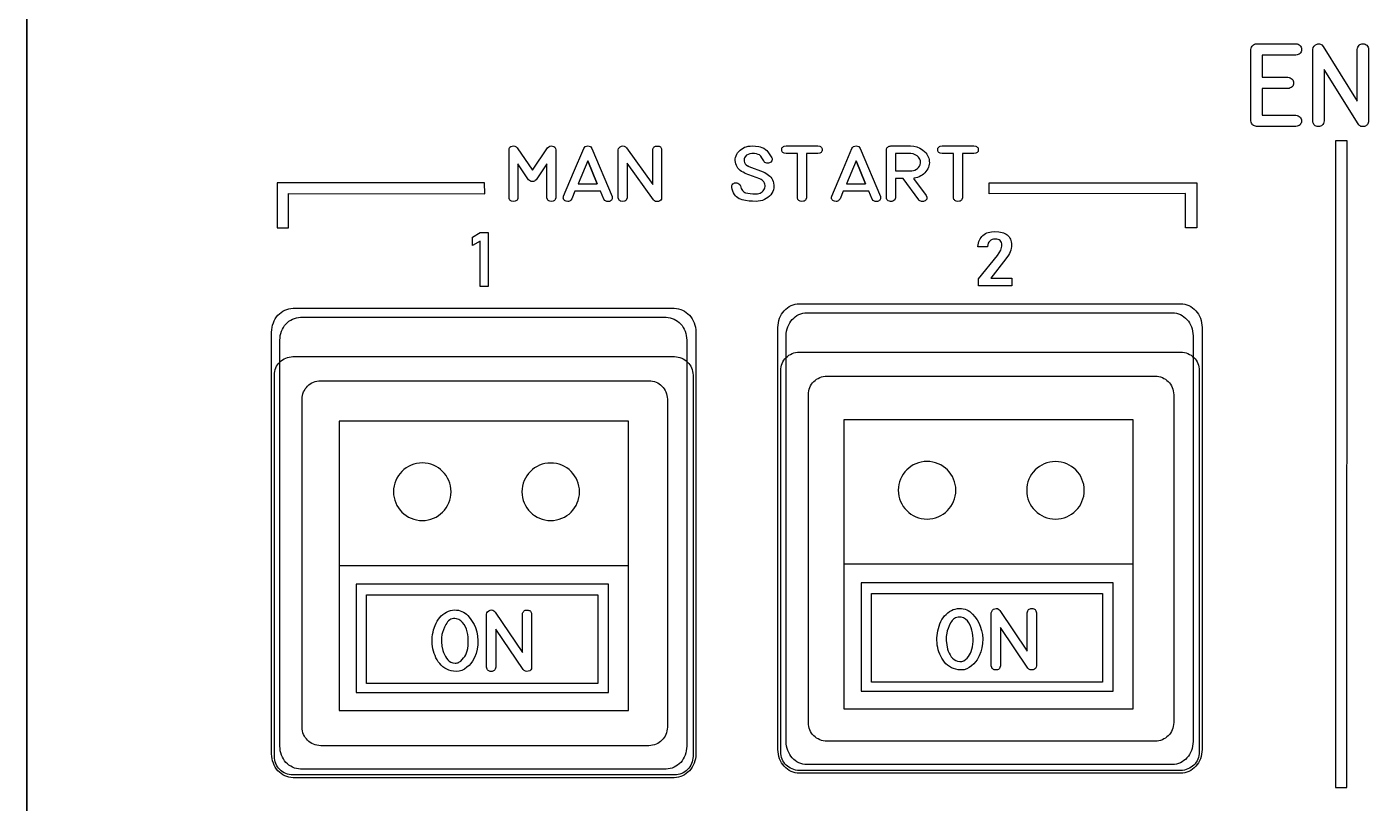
# Model space of a CAD drawing. Extents: x 27 to 704, y 10 to 614.
# Drawn here: x 559.3 to 633.5, y 93.6 to 136.5 of the extents above; entities that cross this region are included whole.
import ezdxf

# ---------------------------------------------------------------- set-up
doc = ezdxf.new("R2010")
doc.units = 0
for name, color, linetype in [('_BACKPANEL', 5, 'CONTINUOUS'), ('_ENGRAVING', 105, 'CONTINUOUS'), ('_LABELS', 30, 'CONTINUOUS'), ('_TOPLAYER', 1, 'CONTINUOUS')]:
    doc.layers.add(name, color=color, linetype=linetype)

msp = doc.modelspace()

# ---------------------------------------------------------------- linework, layer by layer
at = {"layer": '_BACKPANEL'}
for points in [[(559.25, 179.477), (704.25, 179.477), (704.25, 179.17), (704.25, 94.951), (704.25, 85.426), (563.002, 11.197), (560.239, 9.734), (560.128, 9.681), (560.015, 9.645), (559.95, 9.633), (559.883, 9.629), (559.755, 9.642), (559.637, 9.679), (559.529, 9.737), (559.435, 9.815), (559.358, 9.91), (559.3, 10.018), (559.263, 10.137), (559.25, 10.266), (559.25, 13.475), (559.25, 18.751), (559.25, 179.089)], [(573.968, 118.268), (595.064, 118.268), (595.169, 118.263), (595.271, 118.247), (595.37, 118.222), (595.464, 118.188), (595.554, 118.145), (595.639, 118.093), (595.718, 118.034), (595.791, 117.968), (595.857, 117.895), (595.916, 117.816), (595.967, 117.731), (596.01, 117.641), (596.045, 117.547), (596.07, 117.448), (596.086, 117.346), (596.091, 117.241), (596.091, 96.146), (596.086, 96.04), (596.07, 95.938), (596.045, 95.84), (596.01, 95.745), (595.967, 95.655), (595.916, 95.571), (595.857, 95.491), (595.791, 95.419), (595.718, 95.352), (595.639, 95.293), (595.554, 95.242), (595.464, 95.199), (595.37, 95.164), (595.271, 95.139), (595.169, 95.124), (595.064, 95.118), (573.968, 95.118), (573.863, 95.124), (573.761, 95.139), (573.662, 95.164), (573.568, 95.199), (573.478, 95.242), (573.393, 95.293), (573.314, 95.352), (573.241, 95.419), (573.175, 95.491), (573.116, 95.571), (573.064, 95.655), (573.021, 95.745), (572.987, 95.84), (572.962, 95.938), (572.946, 96.04), (572.941, 96.146), (572.941, 117.241), (572.946, 117.346), (572.962, 117.448), (572.987, 117.547), (573.021, 117.641), (573.064, 117.731), (573.116, 117.816), (573.175, 117.895), (573.241, 117.968), (573.314, 118.034), (573.393, 118.093), (573.478, 118.145), (573.568, 118.188), (573.662, 118.222), (573.761, 118.247), (573.863, 118.263)], [(601.968, 118.518), (623.064, 118.518), (623.169, 118.513), (623.271, 118.497), (623.37, 118.472), (623.464, 118.438), (623.554, 118.395), (623.639, 118.343), (623.718, 118.284), (623.791, 118.218), (623.857, 118.145), (623.916, 118.066), (623.967, 117.981), (624.01, 117.891), (624.045, 117.797), (624.07, 117.698), (624.086, 117.596), (624.091, 117.491), (624.091, 96.396), (624.086, 96.29), (624.07, 96.188), (624.045, 96.09), (624.01, 95.995), (623.967, 95.905), (623.916, 95.821), (623.857, 95.741), (623.791, 95.669), (623.718, 95.602), (623.639, 95.543), (623.554, 95.492), (623.464, 95.449), (623.37, 95.414), (623.271, 95.389), (623.169, 95.374), (623.064, 95.368), (601.968, 95.368), (601.863, 95.374), (601.761, 95.389), (601.662, 95.414), (601.568, 95.449), (601.478, 95.492), (601.393, 95.543), (601.314, 95.602), (601.241, 95.669), (601.175, 95.741), (601.116, 95.821), (601.064, 95.905), (601.021, 95.995), (600.987, 96.09), (600.962, 96.188), (600.946, 96.29), (600.941, 96.396), (600.941, 117.491), (600.946, 117.596), (600.962, 117.698), (600.987, 117.797), (601.021, 117.891), (601.064, 117.981), (601.116, 118.066), (601.175, 118.145), (601.241, 118.218), (601.314, 118.284), (601.393, 118.343), (601.478, 118.395), (601.568, 118.438), (601.662, 118.472), (601.761, 118.497), (601.863, 118.513)]]:
    msp.add_lwpolyline(points, close=True, dxfattribs=at)
at = {"layer": '_ENGRAVING'}
for points in [[(629.425, 134.957), (627.571, 134.957), (627.571, 133.734), (628.984, 133.734), (629.059, 133.719), (629.123, 133.696), (629.178, 133.667), (629.222, 133.631), (629.257, 133.587), (629.281, 133.537), (629.296, 133.48), (629.301, 133.415), (629.296, 133.351), (629.281, 133.293), (629.256, 133.243), (629.221, 133.2), (629.177, 133.164), (629.122, 133.135), (629.058, 133.113), (628.984, 133.099), (627.571, 133.099), (627.571, 131.629), (629.425, 131.629), (629.499, 131.614), (629.563, 131.592), (629.617, 131.563), (629.661, 131.527), (629.696, 131.484), (629.721, 131.434), (629.735, 131.377), (629.74, 131.314), (629.735, 131.25), (629.721, 131.194), (629.696, 131.144), (629.661, 131.101), (629.617, 131.066), (629.563, 131.037), (629.499, 131.015), (629.425, 131.001), (627.26, 131.001), (627.194, 131.013), (627.135, 131.034), (627.084, 131.062), (627.041, 131.098), (627.005, 131.141), (626.976, 131.193), (626.955, 131.252), (626.942, 131.318), (626.942, 135.268), (626.956, 135.338), (626.978, 135.399), (627.007, 135.451), (627.043, 135.494), (627.086, 135.529), (627.137, 135.555), (627.195, 135.573), (627.26, 135.581), (629.425, 135.581), (629.499, 135.571), (629.563, 135.553), (629.617, 135.526), (629.661, 135.491), (629.696, 135.447), (629.72, 135.395), (629.735, 135.335), (629.739, 135.267), (629.734, 135.199), (629.719, 135.139), (629.694, 135.088), (629.66, 135.045), (629.616, 135.01), (629.562, 134.984), (629.498, 134.967)], [(633.451, 131.309), (633.447, 131.253), (633.437, 131.203), (633.419, 131.157), (633.394, 131.117), (633.362, 131.083), (633.323, 131.053), (633.277, 131.029), (633.224, 131.011), (633.169, 130.999), (633.117, 130.995), (633.068, 131), (633.022, 131.012), (632.98, 131.033), (632.941, 131.062), (632.905, 131.099), (632.872, 131.144), (630.993, 134.157), (630.993, 131.309), (630.977, 131.236), (630.955, 131.172), (630.925, 131.118), (630.889, 131.074), (630.846, 131.04), (630.796, 131.016), (630.74, 131.001), (630.676, 130.996), (630.613, 131.001), (630.556, 131.016), (630.507, 131.04), (630.464, 131.074), (630.428, 131.118), (630.399, 131.172), (630.377, 131.236), (630.362, 131.309), (630.362, 135.259), (630.39, 135.366), (630.438, 135.452), (630.509, 135.519), (630.6, 135.566), (630.65, 135.58), (630.698, 135.585), (630.744, 135.581), (630.788, 135.568), (630.829, 135.546), (630.869, 135.515), (630.941, 135.427), (632.82, 132.41), (632.82, 135.259), (632.835, 135.334), (632.857, 135.399), (632.886, 135.454), (632.923, 135.498), (632.967, 135.533), (633.019, 135.557), (633.079, 135.572), (633.146, 135.576), (633.212, 135.57), (633.271, 135.555), (633.321, 135.53), (633.363, 135.495), (633.398, 135.451), (633.424, 135.396), (633.441, 135.333), (633.451, 135.259)], [(631.624, 130.206), (631.614, 94.424), (632.25, 94.424), (632.26, 130.205)], [(588.503, 127.062), (588.473, 126.97), (588.451, 126.934), (588.423, 126.905), (588.389, 126.882), (588.351, 126.866), (588.257, 126.853), (588.164, 126.866), (588.126, 126.883), (588.093, 126.906), (588.065, 126.935), (588.042, 126.971), (588.014, 127.062), (588.014, 128.938), (587.418, 128.056), (587.369, 128.013), (587.317, 127.981), (587.263, 127.961), (587.206, 127.953), (587.149, 127.957), (587.095, 127.976), (587.044, 128.009), (586.996, 128.056), (586.405, 128.933), (586.406, 127.062), (586.396, 127.013), (586.38, 126.971), (586.358, 126.935), (586.33, 126.906), (586.295, 126.883), (586.255, 126.867), (586.155, 126.854), (586.057, 126.868), (586.017, 126.884), (585.984, 126.907), (585.957, 126.936), (585.937, 126.972), (585.923, 127.014), (585.915, 127.062), (585.915, 129.714), (585.931, 129.792), (585.966, 129.852), (586.019, 129.895), (586.09, 129.92), (586.168, 129.927), (586.241, 129.913), (586.309, 129.879), (586.372, 129.825), (587.206, 128.583), (588.05, 129.825), (588.112, 129.879), (588.18, 129.913), (588.252, 129.927), (588.329, 129.92), (588.399, 129.894), (588.452, 129.851), (588.486, 129.791), (588.503, 129.714)], [(588.932, 127.142), (589.488, 128.465), (590.046, 129.789), (590.082, 129.849), (590.132, 129.892), (590.195, 129.918), (590.273, 129.927), (590.352, 129.919), (590.416, 129.893), (590.466, 129.85), (590.503, 129.789), (591.615, 127.134), (591.625, 127.038), (591.619, 126.997), (591.604, 126.96), (591.581, 126.928), (591.551, 126.901), (591.512, 126.879), (591.466, 126.861), (591.371, 126.846), (591.328, 126.85), (591.288, 126.862), (591.25, 126.881), (591.216, 126.909), (591.155, 126.987), (590.976, 127.417), (589.562, 127.417), (589.388, 126.998), (589.327, 126.919), (589.292, 126.892), (589.254, 126.872), (589.213, 126.861), (589.169, 126.857), (589.072, 126.874), (589.025, 126.892), (588.987, 126.915), (588.957, 126.942), (588.935, 126.973), (588.921, 127.009), (588.916, 127.049), (588.92, 127.093)], [(594.354, 127.059), (594.343, 126.988), (594.31, 126.93), (594.255, 126.887), (594.178, 126.859), (594.095, 126.848), (594.022, 126.86), (593.958, 126.893), (593.905, 126.948), (592.447, 128.971), (592.447, 127.059), (592.417, 126.967), (592.394, 126.931), (592.366, 126.902), (592.333, 126.879), (592.294, 126.862), (592.201, 126.849), (592.108, 126.862), (592.069, 126.879), (592.036, 126.902), (592.009, 126.931), (591.986, 126.967), (591.957, 127.059), (591.957, 129.711), (591.978, 129.782), (592.016, 129.84), (592.071, 129.885), (592.142, 129.917), (592.218, 129.929), (592.288, 129.918), (592.35, 129.883), (592.407, 129.824), (593.865, 127.798), (593.865, 129.711), (593.876, 129.761), (593.893, 129.805), (593.916, 129.841), (593.944, 129.871), (593.979, 129.895), (594.019, 129.911), (594.117, 129.923), (594.214, 129.909), (594.253, 129.892), (594.286, 129.869), (594.313, 129.839), (594.333, 129.803), (594.347, 129.76), (594.354, 129.711)], [(599.976, 128.489), (600.003, 128.478), (600.035, 128.465), (600.062, 128.451), (600.089, 128.437), (600.118, 128.423), (600.2, 128.371), (600.273, 128.316), (600.339, 128.255), (600.396, 128.19), (600.445, 128.12), (600.486, 128.045), (600.519, 127.966), (600.543, 127.882), (600.562, 127.745), (600.557, 127.604), (600.536, 127.504), (600.502, 127.408), (600.453, 127.315), (600.391, 127.227), (600.318, 127.145), (600.236, 127.073), (600.145, 127.011), (600.045, 126.959), (599.932, 126.914), (599.817, 126.882), (599.7, 126.863), (599.582, 126.857), (599.382, 126.862), (599.188, 126.879), (598.998, 126.907), (598.813, 126.946), (598.724, 126.973), (598.643, 127.009), (598.567, 127.055), (598.499, 127.11), (598.437, 127.175), (598.381, 127.248), (598.332, 127.332), (598.29, 127.424), (598.259, 127.526), (598.235, 127.631), (598.229, 127.684), (598.237, 127.733), (598.259, 127.779), (598.296, 127.822), (598.343, 127.857), (598.394, 127.879), (598.452, 127.888), (598.514, 127.885), (598.577, 127.867), (598.63, 127.836), (598.673, 127.793), (598.705, 127.738), (598.71, 127.724), (598.76, 127.578), (598.825, 127.464), (598.863, 127.42), (598.905, 127.383), (598.951, 127.355), (599.001, 127.336), (599.115, 127.308), (599.249, 127.29), (599.403, 127.28), (599.578, 127.278), (599.66, 127.283), (599.735, 127.296), (599.803, 127.317), (599.865, 127.348), (599.92, 127.386), (599.968, 127.434), (600.01, 127.49), (600.045, 127.555), (600.067, 127.617), (600.077, 127.68), (600.076, 127.745), (600.062, 127.811), (600.039, 127.874), (600.005, 127.933), (599.963, 127.985), (599.911, 128.032), (599.853, 128.069), (599.779, 128.103), (598.976, 128.408), (598.95, 128.42), (598.856, 128.467), (598.771, 128.519), (598.696, 128.576), (598.63, 128.638), (598.574, 128.704), (598.527, 128.775), (598.489, 128.851), (598.46, 128.932), (598.437, 129.027), (598.427, 129.119), (598.429, 129.209), (598.443, 129.296), (598.469, 129.381), (598.508, 129.464), (598.559, 129.544), (598.623, 129.622), (598.695, 129.693), (598.773, 129.755), (598.856, 129.808), (598.945, 129.851), (599.039, 129.884), (599.139, 129.908), (599.244, 129.922), (599.354, 129.927), (599.545, 129.923), (599.726, 129.893), (599.813, 129.874), (599.901, 129.845), (600.004, 129.796), (600.094, 129.739), (600.171, 129.675), (600.236, 129.601), (600.347, 129.44), (600.446, 129.266), (600.462, 129.227), (600.467, 129.157), (600.444, 129.094), (600.401, 129.037), (600.364, 129.01), (600.318, 128.987), (600.27, 128.974), (600.219, 128.97), (600.166, 128.977), (600.116, 128.992), (600.071, 129.017), (600.033, 129.052), (600.002, 129.097), (599.905, 129.275), (599.844, 129.358), (599.762, 129.426), (599.688, 129.461), (599.609, 129.486), (599.496, 129.502), (599.337, 129.507), (599.227, 129.495), (599.132, 129.462), (599.049, 129.408), (598.981, 129.333), (598.946, 129.276), (598.924, 129.217), (598.915, 129.154), (598.918, 129.088), (598.939, 129.009), (598.976, 128.94), (599.029, 128.88), (599.099, 128.83), (599.115, 128.82), (599.134, 128.81), (599.153, 128.803), (599.174, 128.795)], [(601.873, 127.062), (601.873, 129.504), (601.236, 129.504), (601.129, 129.523), (601.088, 129.541), (601.054, 129.565), (601.027, 129.594), (601.008, 129.629), (600.997, 129.669), (600.994, 129.715), (600.998, 129.761), (601.009, 129.801), (601.028, 129.836), (601.055, 129.865), (601.089, 129.889), (601.13, 129.907), (601.236, 129.927), (602.997, 129.927), (603.102, 129.908), (603.144, 129.89), (603.177, 129.866), (603.204, 129.836), (603.222, 129.801), (603.234, 129.761), (603.238, 129.715), (603.234, 129.669), (603.223, 129.628), (603.204, 129.593), (603.178, 129.564), (603.144, 129.54), (603.103, 129.523), (602.997, 129.504), (602.362, 129.504), (602.362, 127.062), (602.331, 126.969), (602.307, 126.933), (602.278, 126.903), (602.243, 126.88), (602.203, 126.864), (602.106, 126.852), (602.011, 126.866), (601.972, 126.883), (601.94, 126.906), (601.914, 126.936), (601.894, 126.971)], [(603.768, 127.142), (604.324, 128.465), (604.882, 129.789), (604.918, 129.849), (604.968, 129.892), (605.032, 129.918), (605.11, 129.927), (605.188, 129.919), (605.252, 129.893), (605.302, 129.85), (605.339, 129.789), (606.452, 127.134), (606.462, 127.038), (606.455, 126.997), (606.44, 126.96), (606.418, 126.928), (606.387, 126.901), (606.349, 126.879), (606.302, 126.861), (606.207, 126.846), (606.164, 126.85), (606.124, 126.862), (606.087, 126.881), (606.052, 126.909), (605.992, 126.987), (605.813, 127.417), (604.398, 127.417), (604.225, 126.998), (604.163, 126.919), (604.128, 126.892), (604.09, 126.872), (604.049, 126.861), (604.005, 126.857), (603.909, 126.874), (603.862, 126.892), (603.823, 126.915), (603.793, 126.942), (603.771, 126.973), (603.758, 127.009), (603.753, 127.049), (603.756, 127.093)], [(608.986, 127.178), (609.023, 127.096), (609.029, 127.058), (609.026, 127.022), (609.013, 126.987), (608.992, 126.954), (608.923, 126.893), (608.88, 126.871), (608.834, 126.858), (608.784, 126.854), (608.731, 126.858), (608.681, 126.87), (608.637, 126.89), (608.601, 126.917), (608.573, 126.951), (607.717, 128.121), (607.283, 128.121), (607.283, 127.064), (607.274, 127.003), (607.249, 126.951), (607.206, 126.909), (607.146, 126.875), (607.078, 126.855), (607.013, 126.852), (606.95, 126.866), (606.889, 126.897), (606.847, 126.931), (606.817, 126.97), (606.799, 127.014), (606.793, 127.064), (606.793, 129.717), (606.798, 129.759), (606.811, 129.798), (606.833, 129.833), (606.864, 129.866), (606.901, 129.893), (606.942, 129.912), (606.987, 129.923), (607.036, 129.927), (608.114, 129.927), (608.302, 129.914), (608.478, 129.874), (608.64, 129.807), (608.79, 129.713), (608.919, 129.599), (608.974, 129.537), (609.022, 129.471), (609.063, 129.401), (609.097, 129.328), (609.125, 129.251), (609.145, 129.17), (609.159, 129.083), (609.162, 128.997), (609.155, 128.912), (609.139, 128.829), (609.112, 128.747), (609.076, 128.667), (609.029, 128.588), (608.973, 128.51), (608.909, 128.437), (608.84, 128.372), (608.766, 128.314), (608.687, 128.264), (608.603, 128.221), (608.514, 128.185), (608.42, 128.158), (608.321, 128.137), (608.288, 128.133)], [(608.114, 128.543), (608.201, 128.549), (608.285, 128.566), (608.365, 128.595), (608.442, 128.636), (608.511, 128.686), (608.567, 128.743), (608.612, 128.808), (608.644, 128.879), (608.67, 128.992), (608.666, 129.099), (608.632, 129.201), (608.569, 129.297), (608.484, 129.38), (608.383, 129.442), (608.268, 129.484), (608.139, 129.504), (607.283, 129.504), (607.283, 128.543)], [(610.503, 127.062), (610.503, 129.504), (609.866, 129.504), (609.759, 129.523), (609.718, 129.541), (609.684, 129.565), (609.657, 129.594), (609.638, 129.629), (609.627, 129.669), (609.624, 129.715), (609.628, 129.761), (609.639, 129.801), (609.658, 129.836), (609.685, 129.865), (609.719, 129.889), (609.76, 129.907), (609.866, 129.927), (611.628, 129.927), (611.732, 129.908), (611.774, 129.89), (611.807, 129.866), (611.834, 129.836), (611.853, 129.801), (611.864, 129.761), (611.868, 129.715), (611.864, 129.669), (611.853, 129.628), (611.835, 129.593), (611.808, 129.564), (611.774, 129.54), (611.733, 129.523), (611.628, 129.504), (610.992, 129.504), (610.992, 127.062), (610.961, 126.969), (610.938, 126.933), (610.908, 126.903), (610.874, 126.88), (610.833, 126.864), (610.736, 126.852), (610.641, 126.866), (610.602, 126.883), (610.57, 126.906), (610.544, 126.936), (610.524, 126.971)], [(590.799, 127.839), (590.272, 129.1), (589.741, 127.839)], [(590.272, 129.1), (590.799, 127.839)], [(605.636, 127.839), (605.108, 129.1), (604.577, 127.839)], [(605.108, 129.1), (605.636, 127.839)], [(573.1, 125.388), (573.712, 125.388), (573.712, 127.288), (584.571, 127.283), (584.568, 127.888), (573.38, 127.888), (573.1, 127.888)], [(623.946, 125.388), (623.335, 125.388), (623.335, 127.288), (612.476, 127.283), (612.478, 127.888), (623.667, 127.888), (623.946, 127.888)], [(584.77, 122.14), (584.326, 122.14), (584.326, 124.651), (583.9, 124.41), (583.9, 124.871), (584.326, 125.135), (584.77, 125.135)], [(612.787, 125.194), (612.998, 125.182), (613.181, 125.146), (613.264, 125.118), (613.339, 125.085), (613.408, 125.045), (613.471, 125), (613.527, 124.949), (613.575, 124.893), (613.616, 124.832), (613.65, 124.765), (613.676, 124.692), (613.695, 124.615), (613.706, 124.532), (613.71, 124.444), (613.71, 124.438), (613.705, 124.351), (613.69, 124.261), (613.665, 124.168), (613.63, 124.071), (613.585, 123.973), (613.532, 123.874), (613.396, 123.675), (612.556, 122.609), (613.719, 122.609), (613.719, 122.19), (611.885, 122.19), (611.885, 122.574), (612.923, 123.859), (613.031, 124.015), (613.111, 124.166), (613.16, 124.308), (613.172, 124.374), (613.176, 124.436), (613.176, 124.444), (613.17, 124.519), (613.152, 124.584), (613.122, 124.64), (613.079, 124.687), (613.026, 124.724), (612.961, 124.75), (612.886, 124.766), (612.799, 124.771), (612.712, 124.764), (612.635, 124.745), (612.566, 124.712), (612.507, 124.666), (612.459, 124.609), (612.422, 124.541), (612.397, 124.46), (612.384, 124.368), (612.384, 124.353), (611.851, 124.353), (611.851, 124.368), (611.881, 124.556), (611.906, 124.641), (611.937, 124.72), (611.975, 124.794), (612.02, 124.861), (612.071, 124.923), (612.128, 124.979), (612.192, 125.03), (612.261, 125.073), (612.335, 125.11), (612.415, 125.141), (612.5, 125.164), (612.59, 125.181)], [(601.978, 121.193), (623.054, 121.193), (623.176, 121.186), (623.294, 121.167), (623.408, 121.134), (623.518, 121.09), (623.622, 121.035), (623.72, 120.969), (623.812, 120.893), (623.896, 120.808), (623.973, 120.714), (624.041, 120.613), (624.101, 120.504), (624.151, 120.389), (624.191, 120.268), (624.22, 120.141), (624.238, 120.01), (624.244, 119.875), (624.244, 96.534), (624.238, 96.398), (624.22, 96.267), (624.191, 96.141), (624.151, 96.019), (624.101, 95.904), (624.041, 95.795), (623.973, 95.694), (623.896, 95.6), (623.812, 95.515), (623.72, 95.44), (623.622, 95.374), (623.518, 95.318), (623.408, 95.274), (623.294, 95.242), (623.176, 95.222), (623.054, 95.215), (601.978, 95.215), (601.856, 95.222), (601.738, 95.242), (601.623, 95.274), (601.514, 95.318), (601.41, 95.374), (601.312, 95.44), (601.22, 95.515), (601.136, 95.6), (601.059, 95.694), (600.99, 95.795), (600.931, 95.904), (600.881, 96.019), (600.841, 96.141), (600.812, 96.267), (600.794, 96.398), (600.788, 96.534), (600.788, 119.875), (600.794, 120.01), (600.812, 120.141), (600.841, 120.268), (600.881, 120.389), (600.931, 120.504), (600.99, 120.613), (601.059, 120.714), (601.136, 120.808), (601.22, 120.893), (601.312, 120.969), (601.41, 121.035), (601.514, 121.09), (601.623, 121.134), (601.738, 121.167), (601.856, 121.186)], [(573.978, 120.943), (595.054, 120.943), (595.176, 120.936), (595.294, 120.917), (595.408, 120.884), (595.518, 120.84), (595.622, 120.785), (595.72, 120.719), (595.812, 120.643), (595.896, 120.558), (595.973, 120.464), (596.041, 120.363), (596.101, 120.254), (596.151, 120.139), (596.191, 120.018), (596.22, 119.891), (596.238, 119.76), (596.244, 119.625), (596.244, 96.284), (596.238, 96.148), (596.22, 96.017), (596.191, 95.891), (596.151, 95.769), (596.101, 95.654), (596.041, 95.545), (595.973, 95.444), (595.896, 95.35), (595.812, 95.265), (595.72, 95.19), (595.622, 95.124), (595.518, 95.068), (595.408, 95.024), (595.294, 94.992), (595.176, 94.972), (595.054, 94.965), (573.978, 94.965), (573.856, 94.972), (573.738, 94.992), (573.623, 95.024), (573.514, 95.068), (573.41, 95.124), (573.312, 95.19), (573.22, 95.265), (573.136, 95.35), (573.059, 95.444), (572.99, 95.545), (572.931, 95.654), (572.881, 95.769), (572.841, 95.891), (572.812, 96.017), (572.794, 96.148), (572.788, 96.284), (572.788, 119.625), (572.794, 119.76), (572.812, 119.891), (572.841, 120.018), (572.881, 120.139), (572.931, 120.254), (572.99, 120.363), (573.059, 120.464), (573.136, 120.558), (573.22, 120.643), (573.312, 120.719), (573.41, 120.785), (573.514, 120.84), (573.623, 120.884), (573.738, 120.917), (573.856, 120.936)], [(574.386, 120.443), (594.602, 120.443), (594.719, 120.437), (594.833, 120.418), (594.942, 120.386), (595.047, 120.344), (595.147, 120.291), (595.242, 120.227), (595.329, 120.154), (595.41, 120.072), (595.484, 119.982), (595.55, 119.885), (595.607, 119.78), (595.655, 119.669), (595.693, 119.553), (595.721, 119.431), (595.738, 119.304), (595.744, 119.174), (595.744, 96.712), (595.738, 96.582), (595.721, 96.456), (595.693, 96.334), (595.655, 96.217), (595.607, 96.106), (595.55, 96.002), (595.484, 95.904), (595.41, 95.814), (595.329, 95.732), (595.242, 95.659), (595.147, 95.596), (595.047, 95.543), (594.942, 95.5), (594.833, 95.469), (594.719, 95.45), (594.602, 95.443), (574.386, 95.443), (574.269, 95.45), (574.155, 95.469), (574.046, 95.5), (573.941, 95.543), (573.841, 95.596), (573.747, 95.659), (573.659, 95.732), (573.578, 95.814), (573.504, 95.904), (573.439, 96.002), (573.382, 96.106), (573.334, 96.217), (573.295, 96.334), (573.267, 96.456), (573.25, 96.582), (573.244, 96.712), (573.244, 119.174), (573.25, 119.304), (573.267, 119.431), (573.295, 119.553), (573.334, 119.669), (573.382, 119.78), (573.439, 119.885), (573.504, 119.982), (573.578, 120.072), (573.659, 120.154), (573.747, 120.227), (573.841, 120.291), (573.941, 120.344), (574.046, 120.386), (574.155, 120.418), (574.269, 120.437)], [(602.386, 120.693), (622.602, 120.693), (622.719, 120.687), (622.833, 120.668), (622.942, 120.636), (623.047, 120.594), (623.147, 120.541), (623.242, 120.477), (623.329, 120.404), (623.41, 120.322), (623.484, 120.232), (623.55, 120.135), (623.607, 120.03), (623.655, 119.919), (623.693, 119.803), (623.721, 119.681), (623.738, 119.554), (623.744, 119.424), (623.744, 96.962), (623.738, 96.832), (623.721, 96.706), (623.693, 96.584), (623.655, 96.467), (623.607, 96.356), (623.55, 96.252), (623.484, 96.154), (623.41, 96.064), (623.329, 95.982), (623.242, 95.909), (623.147, 95.846), (623.047, 95.793), (622.942, 95.75), (622.833, 95.719), (622.719, 95.7), (622.602, 95.693), (602.386, 95.693), (602.269, 95.7), (602.155, 95.719), (602.046, 95.75), (601.941, 95.793), (601.841, 95.846), (601.747, 95.909), (601.659, 95.982), (601.578, 96.064), (601.504, 96.154), (601.439, 96.252), (601.382, 96.356), (601.334, 96.467), (601.295, 96.584), (601.267, 96.706), (601.25, 96.832), (601.244, 96.962), (601.244, 119.424), (601.25, 119.554), (601.267, 119.681), (601.295, 119.803), (601.334, 119.919), (601.382, 120.03), (601.439, 120.135), (601.504, 120.232), (601.578, 120.322), (601.659, 120.404), (601.747, 120.477), (601.841, 120.541), (601.941, 120.594), (602.046, 120.636), (602.155, 120.668), (602.269, 120.687)]]:
    msp.add_lwpolyline(points, close=True, dxfattribs=at)
at = {"layer": '_LABELS'}
for points in [[(592.516, 98.692), (592.516, 114.694), (576.516, 114.694), (576.516, 98.692)], [(620.431, 98.775), (620.431, 114.777), (604.431, 114.777), (604.431, 98.775)], [(581.119, 112.382), (580.956, 112.374), (580.798, 112.35), (580.645, 112.311), (580.499, 112.257), (580.36, 112.19), (580.229, 112.111), (580.106, 112.019), (579.993, 111.916), (579.89, 111.803), (579.799, 111.681), (579.719, 111.549), (579.652, 111.41), (579.598, 111.264), (579.559, 111.112), (579.535, 110.954), (579.527, 110.791), (579.535, 110.628), (579.559, 110.47), (579.598, 110.318), (579.652, 110.171), (579.719, 110.032), (579.799, 109.901), (579.89, 109.778), (579.993, 109.665), (580.106, 109.563), (580.229, 109.471), (580.36, 109.391), (580.499, 109.324), (580.645, 109.271), (580.798, 109.232), (580.956, 109.207), (581.119, 109.199), (581.281, 109.207), (581.439, 109.232), (581.592, 109.271), (581.738, 109.324), (581.877, 109.391), (582.008, 109.471), (582.131, 109.563), (582.244, 109.665), (582.347, 109.778), (582.438, 109.901), (582.518, 110.032), (582.585, 110.171), (582.639, 110.318), (582.678, 110.47), (582.702, 110.628), (582.71, 110.791), (582.702, 110.954), (582.678, 111.112), (582.639, 111.264), (582.585, 111.41), (582.518, 111.549), (582.438, 111.681), (582.347, 111.803), (582.244, 111.916), (582.131, 112.019), (582.008, 112.111), (581.877, 112.19), (581.738, 112.257), (581.592, 112.311), (581.439, 112.35), (581.281, 112.374)], [(588.222, 112.379), (588.059, 112.371), (587.901, 112.347), (587.748, 112.308), (587.602, 112.254), (587.463, 112.187), (587.332, 112.107), (587.209, 112.016), (587.096, 111.913), (586.993, 111.8), (586.902, 111.677), (586.822, 111.546), (586.755, 111.407), (586.701, 111.261), (586.662, 111.108), (586.638, 110.95), (586.63, 110.788), (586.638, 110.625), (586.662, 110.467), (586.701, 110.314), (586.755, 110.168), (586.822, 110.029), (586.902, 109.898), (586.993, 109.775), (587.096, 109.662), (587.209, 109.559), (587.332, 109.468), (587.463, 109.388), (587.602, 109.321), (587.748, 109.267), (587.901, 109.228), (588.059, 109.204), (588.222, 109.196), (588.384, 109.204), (588.542, 109.228), (588.695, 109.267), (588.841, 109.321), (588.98, 109.388), (589.111, 109.468), (589.234, 109.559), (589.347, 109.662), (589.45, 109.775), (589.541, 109.898), (589.621, 110.029), (589.688, 110.168), (589.742, 110.314), (589.781, 110.467), (589.805, 110.625), (589.813, 110.788), (589.805, 110.95), (589.781, 111.108), (589.742, 111.261), (589.688, 111.407), (589.621, 111.546), (589.541, 111.677), (589.45, 111.8), (589.347, 111.913), (589.234, 112.016), (589.111, 112.107), (588.98, 112.187), (588.841, 112.254), (588.695, 112.308), (588.542, 112.347), (588.384, 112.371)], [(609.033, 112.465), (608.871, 112.457), (608.713, 112.433), (608.56, 112.393), (608.414, 112.34), (608.275, 112.273), (608.143, 112.193), (608.021, 112.101), (607.908, 111.999), (607.805, 111.886), (607.713, 111.763), (607.634, 111.632), (607.567, 111.493), (607.513, 111.346), (607.474, 111.194), (607.45, 111.036), (607.441, 110.873), (607.45, 110.711), (607.474, 110.552), (607.513, 110.4), (607.567, 110.254), (607.634, 110.115), (607.713, 109.983), (607.805, 109.861), (607.908, 109.748), (608.021, 109.645), (608.143, 109.553), (608.275, 109.474), (608.414, 109.407), (608.56, 109.353), (608.713, 109.314), (608.871, 109.29), (609.033, 109.282), (609.196, 109.29), (609.354, 109.314), (609.507, 109.353), (609.653, 109.407), (609.792, 109.474), (609.923, 109.553), (610.046, 109.645), (610.159, 109.748), (610.262, 109.861), (610.353, 109.983), (610.433, 110.115), (610.5, 110.254), (610.554, 110.4), (610.593, 110.552), (610.617, 110.711), (610.625, 110.873), (610.617, 111.036), (610.593, 111.194), (610.554, 111.346), (610.5, 111.493), (610.433, 111.632), (610.353, 111.763), (610.262, 111.886), (610.159, 111.999), (610.046, 112.101), (609.923, 112.193), (609.792, 112.273), (609.653, 112.34), (609.507, 112.393), (609.354, 112.433), (609.196, 112.457)], [(616.137, 112.462), (615.974, 112.453), (615.816, 112.429), (615.663, 112.39), (615.517, 112.336), (615.378, 112.269), (615.247, 112.19), (615.124, 112.098), (615.011, 111.995), (614.908, 111.882), (614.816, 111.76), (614.737, 111.629), (614.67, 111.489), (614.616, 111.343), (614.577, 111.191), (614.553, 111.033), (614.545, 110.87), (614.553, 110.707), (614.577, 110.549), (614.616, 110.397), (614.67, 110.25), (614.737, 110.111), (614.816, 109.98), (614.908, 109.858), (615.011, 109.744), (615.124, 109.642), (615.247, 109.55), (615.378, 109.47), (615.517, 109.403), (615.663, 109.35), (615.816, 109.311), (615.974, 109.286), (616.137, 109.278), (616.299, 109.286), (616.457, 109.311), (616.61, 109.35), (616.756, 109.403), (616.895, 109.47), (617.026, 109.55), (617.149, 109.642), (617.262, 109.744), (617.365, 109.858), (617.456, 109.98), (617.536, 110.111), (617.603, 110.25), (617.657, 110.397), (617.696, 110.549), (617.72, 110.707), (617.728, 110.87), (617.72, 111.033), (617.696, 111.191), (617.657, 111.343), (617.603, 111.489), (617.536, 111.629), (617.456, 111.76), (617.365, 111.882), (617.262, 111.995), (617.149, 112.098), (617.026, 112.19), (616.895, 112.269), (616.756, 112.336), (616.61, 112.39), (616.457, 112.429), (616.299, 112.453)], [(577.468, 105.676), (577.468, 105.534), (577.468, 99.676), (591.414, 99.676), (591.414, 105.676)], [(605.383, 105.758), (605.383, 105.616), (605.383, 99.758), (619.329, 99.758), (619.329, 105.758)], [(578.039, 105.078), (590.825, 105.078), (590.825, 100.176), (578.039, 100.176)], [(605.954, 105.16), (618.739, 105.16), (618.739, 100.258), (605.954, 100.258)], [(584.063, 103.27), (584.133, 103.038), (584.177, 102.802), (584.196, 102.561), (584.188, 102.316), (584.155, 102.074), (584.094, 101.843), (584.007, 101.622), (583.893, 101.413), (583.806, 101.291), (583.703, 101.178), (583.587, 101.075), (583.455, 100.981), (583.312, 100.907), (583.163, 100.861), (583.006, 100.844), (582.842, 100.857), (582.709, 100.884), (582.584, 100.922), (582.468, 100.972), (582.359, 101.032), (582.258, 101.103), (582.166, 101.185), (582.081, 101.278), (582.004, 101.381), (581.936, 101.492), (581.875, 101.606), (581.822, 101.723), (581.776, 101.843), (581.738, 101.966), (581.708, 102.092), (581.686, 102.221), (581.672, 102.353), (581.665, 102.487), (581.666, 102.619), (581.674, 102.751), (581.69, 102.882), (581.713, 103.012), (581.744, 103.141), (581.829, 103.397), (581.882, 103.519), (581.943, 103.633), (582.011, 103.739), (582.087, 103.835), (582.17, 103.923), (582.261, 104.003), (582.359, 104.073), (582.465, 104.135), (582.572, 104.185), (582.682, 104.22), (582.795, 104.241), (582.91, 104.248), (583.019, 104.243), (583.122, 104.229), (583.22, 104.205), (583.313, 104.171), (583.401, 104.128), (583.485, 104.075), (583.562, 104.012), (583.635, 103.94), (583.768, 103.783), (583.883, 103.619), (583.981, 103.448)], [(587.164, 101.077), (587.153, 100.998), (587.118, 100.935), (587.061, 100.887), (586.981, 100.856), (586.895, 100.844), (586.818, 100.857), (586.753, 100.894), (586.697, 100.955), (585.181, 103.191), (585.181, 101.077), (585.151, 100.976), (585.127, 100.936), (585.098, 100.903), (585.063, 100.878), (585.023, 100.86), (584.977, 100.849), (584.926, 100.845), (584.875, 100.849), (584.83, 100.86), (584.79, 100.878), (584.755, 100.903), (584.726, 100.936), (584.703, 100.976), (584.673, 101.077), (584.673, 104.009), (584.695, 104.088), (584.734, 104.152), (584.791, 104.202), (584.865, 104.237), (584.944, 104.251), (585.016, 104.238), (585.082, 104.199), (585.14, 104.134), (586.655, 101.894), (586.655, 104.009), (586.667, 104.065), (586.685, 104.113), (586.708, 104.154), (586.738, 104.187), (586.774, 104.212), (586.816, 104.23), (586.864, 104.241), (586.918, 104.244), (586.972, 104.24), (587.019, 104.228), (587.06, 104.21), (587.094, 104.184), (587.121, 104.151), (587.142, 104.111), (587.156, 104.064), (587.164, 104.009)], [(611.978, 103.353), (612.048, 103.121), (612.092, 102.884), (612.111, 102.643), (612.103, 102.398), (612.07, 102.156), (612.009, 101.925), (611.922, 101.705), (611.808, 101.495), (611.721, 101.373), (611.618, 101.26), (611.501, 101.157), (611.37, 101.064), (611.227, 100.989), (611.078, 100.944), (610.921, 100.927), (610.756, 100.939), (610.624, 100.966), (610.499, 101.005), (610.382, 101.054), (610.274, 101.114), (610.173, 101.185), (610.081, 101.267), (609.996, 101.36), (609.919, 101.464), (609.851, 101.574), (609.79, 101.688), (609.736, 101.805), (609.691, 101.925), (609.653, 102.048), (609.623, 102.174), (609.601, 102.303), (609.586, 102.436), (609.58, 102.569), (609.58, 102.702), (609.589, 102.833), (609.605, 102.964), (609.628, 103.094), (609.659, 103.223), (609.743, 103.479), (609.797, 103.602), (609.858, 103.716), (609.926, 103.821), (610.002, 103.918), (610.085, 104.006), (610.176, 104.085), (610.274, 104.156), (610.379, 104.218), (610.487, 104.267), (610.597, 104.302), (610.71, 104.324), (610.825, 104.331), (610.933, 104.326), (611.037, 104.311), (611.135, 104.287), (611.228, 104.254), (611.316, 104.21), (611.399, 104.157), (611.477, 104.095), (611.55, 104.023), (611.683, 103.865), (611.798, 103.701), (611.896, 103.53)], [(615.079, 101.16), (615.068, 101.081), (615.033, 101.017), (614.976, 100.97), (614.896, 100.938), (614.81, 100.927), (614.733, 100.939), (614.667, 100.976), (614.612, 101.037), (613.096, 103.273), (613.096, 101.16), (613.066, 101.058), (613.042, 101.018), (613.013, 100.985), (612.978, 100.96), (612.938, 100.942), (612.892, 100.931), (612.841, 100.927), (612.79, 100.931), (612.744, 100.942), (612.704, 100.96), (612.67, 100.985), (612.641, 101.018), (612.618, 101.058), (612.588, 101.16), (612.588, 104.092), (612.61, 104.171), (612.649, 104.235), (612.706, 104.284), (612.78, 104.319), (612.859, 104.333), (612.931, 104.321), (612.996, 104.282), (613.055, 104.216), (614.57, 101.977), (614.57, 104.092), (614.582, 104.147), (614.6, 104.195), (614.623, 104.236), (614.653, 104.269), (614.689, 104.295), (614.731, 104.313), (614.779, 104.323), (614.833, 104.326), (614.887, 104.322), (614.934, 104.311), (614.974, 104.292), (615.008, 104.266), (615.036, 104.234), (615.057, 104.193), (615.071, 104.146), (615.079, 104.092)], [(582.925, 103.777), (582.844, 103.772), (582.769, 103.756), (582.698, 103.731), (582.633, 103.695), (582.573, 103.648), (582.517, 103.592), (582.467, 103.525), (582.422, 103.448), (582.345, 103.29), (582.283, 103.143), (582.237, 103.009), (582.207, 102.887), (582.183, 102.7), (582.181, 102.477), (582.205, 102.238), (582.257, 102.001), (582.295, 101.887), (582.34, 101.778), (582.395, 101.675), (582.457, 101.578), (582.529, 101.492), (582.612, 101.421), (582.704, 101.367), (582.807, 101.328), (582.929, 101.306), (582.987, 101.307), (583.043, 101.315), (583.096, 101.33), (583.147, 101.353), (583.243, 101.42), (583.329, 101.504), (583.404, 101.591), (583.467, 101.68), (583.52, 101.771), (583.564, 101.874), (583.6, 101.992), (583.629, 102.125), (583.651, 102.273), (583.663, 102.428), (583.664, 102.583), (583.655, 102.738), (583.634, 102.893), (583.603, 103.044), (583.558, 103.187), (583.502, 103.323), (583.433, 103.451), (583.351, 103.563), (583.252, 103.654), (583.138, 103.722), (583.008, 103.767)], [(610.839, 103.859), (610.759, 103.854), (610.684, 103.839), (610.613, 103.813), (610.548, 103.777), (610.488, 103.731), (610.432, 103.674), (610.382, 103.607), (610.337, 103.53), (610.26, 103.372), (610.198, 103.226), (610.152, 103.092), (610.121, 102.969), (610.098, 102.782), (610.096, 102.559), (610.12, 102.32), (610.172, 102.084), (610.209, 101.969), (610.255, 101.86), (610.31, 101.757), (610.372, 101.66), (610.444, 101.574), (610.526, 101.504), (610.619, 101.449), (610.722, 101.41), (610.844, 101.389), (610.902, 101.389), (610.957, 101.397), (611.011, 101.412), (611.062, 101.435), (611.158, 101.503), (611.244, 101.586), (611.319, 101.673), (611.382, 101.762), (611.435, 101.854), (611.479, 101.957), (611.515, 102.075), (611.544, 102.207), (611.566, 102.355), (611.578, 102.51), (611.579, 102.665), (611.57, 102.82), (611.549, 102.975), (611.517, 103.126), (611.473, 103.269), (611.417, 103.405), (611.348, 103.533), (611.265, 103.646), (611.167, 103.736), (611.053, 103.804), (610.922, 103.849)]]:
    msp.add_lwpolyline(points, close=True, dxfattribs=at)
for points in [[(592.516, 106.693), (576.516, 106.693)], [(592.516, 106.693), (576.516, 106.693)], [(620.431, 106.776), (604.431, 106.776)], [(620.431, 106.776), (604.431, 106.776)]]:
    msp.add_lwpolyline(points, dxfattribs=at)
at = {"layer": '_TOPLAYER'}
msp.add_lwpolyline([(559.25, 157.329), (559.25, 119.838), (559.25, 119.812), (559.25, 29.484)], dxfattribs=at)
for points in [[(575.499, 116.937), (593.648, 116.937), (593.753, 116.932), (593.855, 116.916), (593.953, 116.891), (594.048, 116.856), (594.137, 116.813), (594.222, 116.762), (594.301, 116.703), (594.374, 116.637), (594.44, 116.564), (594.499, 116.486), (594.55, 116.401), (594.593, 116.311), (594.627, 116.217), (594.652, 116.119), (594.668, 116.017), (594.673, 115.912), (594.673, 97.762), (594.668, 97.657), (594.652, 97.555), (594.627, 97.457), (594.593, 97.362), (594.55, 97.273), (594.499, 97.188), (594.44, 97.109), (594.374, 97.036), (594.301, 96.97), (594.222, 96.911), (594.137, 96.86), (594.048, 96.817), (593.953, 96.783), (593.855, 96.758), (593.753, 96.742), (593.648, 96.737), (575.499, 96.737), (575.393, 96.742), (575.291, 96.758), (575.193, 96.783), (575.099, 96.817), (575.009, 96.86), (574.924, 96.911), (574.846, 96.97), (574.773, 97.036), (574.707, 97.109), (574.648, 97.188), (574.597, 97.273), (574.554, 97.362), (574.519, 97.457), (574.494, 97.555), (574.478, 97.657), (574.473, 97.762), (574.473, 115.912), (574.478, 116.017), (574.494, 116.119), (574.519, 116.217), (574.554, 116.311), (574.597, 116.401), (574.648, 116.486), (574.707, 116.564), (574.773, 116.637), (574.846, 116.703), (574.924, 116.762), (575.009, 116.813), (575.099, 116.856), (575.193, 116.891), (575.291, 116.916), (575.393, 116.932)], [(603.499, 117.187), (621.648, 117.187), (621.753, 117.182), (621.855, 117.166), (621.953, 117.141), (622.048, 117.106), (622.137, 117.063), (622.222, 117.012), (622.301, 116.953), (622.374, 116.887), (622.44, 116.814), (622.499, 116.736), (622.55, 116.651), (622.593, 116.561), (622.627, 116.467), (622.652, 116.369), (622.668, 116.267), (622.673, 116.162), (622.673, 98.012), (622.668, 97.907), (622.652, 97.805), (622.627, 97.707), (622.593, 97.612), (622.55, 97.523), (622.499, 97.438), (622.44, 97.359), (622.374, 97.286), (622.301, 97.22), (622.222, 97.161), (622.137, 97.11), (622.048, 97.067), (621.953, 97.033), (621.855, 97.008), (621.753, 96.992), (621.648, 96.987), (603.499, 96.987), (603.393, 96.992), (603.291, 97.008), (603.193, 97.033), (603.099, 97.067), (603.009, 97.11), (602.924, 97.161), (602.846, 97.22), (602.773, 97.286), (602.707, 97.359), (602.648, 97.438), (602.597, 97.523), (602.554, 97.612), (602.519, 97.707), (602.494, 97.805), (602.478, 97.907), (602.473, 98.012), (602.473, 116.162), (602.478, 116.267), (602.494, 116.369), (602.519, 116.467), (602.554, 116.561), (602.597, 116.651), (602.648, 116.736), (602.707, 116.814), (602.773, 116.887), (602.846, 116.953), (602.924, 117.012), (603.009, 117.063), (603.099, 117.106), (603.193, 117.141), (603.291, 117.166), (603.393, 117.182)]]:
    msp.add_lwpolyline(points, close=True, dxfattribs=at)

doc.saveas('drawing.dxf')
